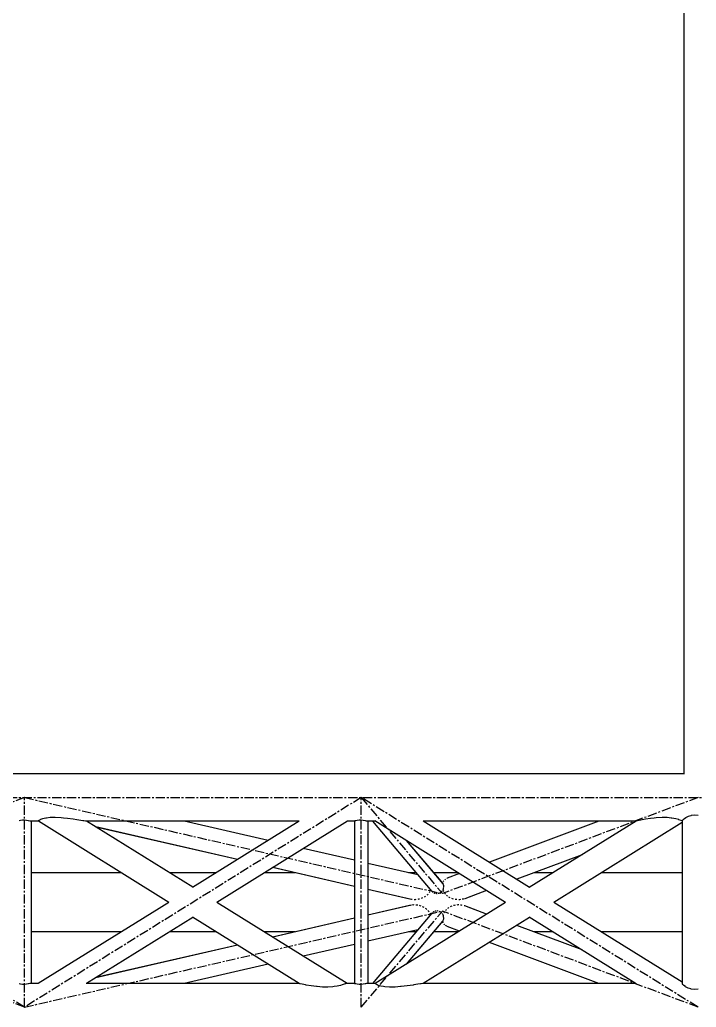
# Model space of a CAD drawing. Header units: millimetres. Extents: x 5143 to 30813, y 232 to 21408.
# Drawn here: x 9514 to 10095, y 10730 to 11578 of the extents above; entities that cross this region are included whole.
import ezdxf

# ---------------------------------------------------------------- set-up
doc = ezdxf.new("R2010")
doc.units = ezdxf.units.MM
doc.header["$LTSCALE"] = 0.25
doc.linetypes.add('CENTER', pattern=[50.8, 31.75, -6.35, 6.35, -6.35])
doc.linetypes.add('XKITLINE00', pattern=[0])

msp = doc.modelspace()

# ---------------------------------------------------------------- linework, layer by layer
at = {"color": 8, "linetype": 'XKITLINE00'}
for p, q in [((10084.2, 12350.27), (10084.2, 10930.34)), ((10084.2, 10930.57), (9008.64, 10930.57)), ((9533.82, 10892.01), (9531.93, 10891.25)), ((9536.73, 10892.57), (9533.82, 10892.01)), ((9537.21, 10892.61), (9536.73, 10892.57)), ((9540.3, 10893.02), (9537.21, 10892.61)), ((9544.72, 10893.12), (9540.3, 10893.02)), ((9549.81, 10892.83), (9544.72, 10893.12)), ((9551.71, 10892.61), (9549.81, 10892.83)), ((9555.09, 10892.32), (9551.71, 10892.61)), ((9560.19, 10891.66), (9555.09, 10892.32)), ((9563.32, 10891.1), (9560.19, 10891.66)), ((10051.14, 10891.66), (10048.48, 10891.1)), ((10055.68, 10892.32), (10051.14, 10891.66)), ((10058.81, 10892.61), (10055.68, 10892.32)), ((10060.58, 10892.83), (10058.81, 10892.61)), ((10065.51, 10893.12), (10060.58, 10892.83)), ((10069.98, 10893.02), (10065.51, 10893.12)), ((10073.31, 10892.61), (10069.98, 10893.02)), ((10073.82, 10892.57), (10073.31, 10892.61)), ((10077.21, 10892.01), (10073.82, 10892.57)), ((10079.75, 10891.25), (10077.21, 10892.01)), ((10084.08, 10891.7), (10083.59, 10891.1)), ((10085.52, 10892.61), (10084.08, 10891.7)), ((10085.71, 10892.79), (10085.52, 10892.61)), ((10087.87, 10893.98), (10085.71, 10892.79)), ((10090.18, 10894.65), (10087.87, 10893.98)), ((10090.46, 10894.77), (10090.18, 10894.65)), ((10093.35, 10895.18), (10090.46, 10894.77)), ((10096.38, 10894.91), (10093.35, 10895.18)), ((9514.85, 10890.63), (9513.59, 10890.36)), ((9516.44, 10890.75), (9514.85, 10890.63)), ((9518.2, 10890.73), (9516.44, 10890.75)), ((9519.96, 10890.56), (9518.2, 10890.73)), ((9521.55, 10890.27), (9519.96, 10890.56)), ((9521.81, 10890.18), (9521.55, 10890.27)), ((9522.81, 10890.08), (9521.81, 10890.18)), ((9523.62, 10889.93), (9522.81, 10890.08)), ((9523.72, 10889.87), (9523.62, 10889.93)), ((9530.18, 10889.97), (9523.72, 10889.97)), ((9523.9, 10889.97), (9523.72, 10889.87)), ((9523.9, 10889.97), (9523.9, 10750.57)), ((9523.9, 10889.97), (9523.9, 10750.58)), ((9530.36, 10890.18), (9530.14, 10890.14)), ((9530.14, 10890.14), (9530.19, 10889.93)), ((9642.05, 10820.27), (9530.19, 10889.93)), ((9530.62, 10890.65), (9530.36, 10890.18)), ((9531.81, 10891.1), (9530.62, 10890.65)), ((9531.93, 10891.25), (9531.81, 10891.1)), ((9564.8, 10890.93), (9563.32, 10891.1)), ((9568.38, 10890.36), (9564.8, 10890.93)), ((9569.15, 10890.18), (9568.38, 10890.36)), ((9570.65, 10890.04), (9569.15, 10890.18)), ((9571.47, 10889.87), (9570.65, 10890.04)), ((9754, 10889.97), (9570.96, 10889.97)), ((9571.57, 10889.93), (9571.43, 10889.97)), ((9571.57, 10889.93), (9571.47, 10889.87)), ((9662.75, 10833.16), (9571.57, 10889.93)), ((9701.09, 10857.03), (9579.49, 10885)), ((9701.03, 10857), (9579.62, 10884.92)), ((9727.39, 10873.41), (9655.33, 10889.97)), ((9754.08, 10890.03), (9662.56, 10833.04)), ((9795.38, 10889.97), (9683.44, 10820.27)), ((9801.59, 10889.97), (9795.19, 10889.97)), ((9801.87, 10890.12), (9801.59, 10889.97)), ((9801.59, 10890.07), (9801.59, 10750.48)), ((9801.59, 10889.97), (9801.59, 10750.58)), ((9802.3, 10890.18), (9801.87, 10890.12)), ((9802.68, 10890.36), (9802.3, 10890.18)), ((9803.94, 10890.63), (9802.68, 10890.36)), ((9805.53, 10890.75), (9803.94, 10890.63)), ((9807.29, 10890.73), (9805.53, 10890.75)), ((9809.05, 10890.56), (9807.29, 10890.73)), ((9810.64, 10890.27), (9809.05, 10890.56)), ((9810.9, 10890.18), (9810.64, 10890.27)), ((9811.9, 10890.08), (9810.9, 10890.18)), ((9812.71, 10889.93), (9811.9, 10890.08)), ((9812.81, 10889.87), (9812.71, 10889.93)), ((9819.22, 10889.97), (9812.81, 10889.97)), ((9812.99, 10889.97), (9812.81, 10889.87)), ((9812.99, 10889.97), (9812.99, 10750.57)), ((9812.99, 10889.97), (9812.99, 10750.58)), ((9816.98, 10889.97), (9868.04, 10829.51)), ((9931.16, 10820.27), (9818.96, 10890.14)), ((10043.1, 10889.97), (9860.4, 10889.97)), ((9951.84, 10833.15), (9860.57, 10889.97)), ((10011.33, 10889.97), (9917.33, 10854.63)), ((10043.2, 10890.04), (9951.41, 10832.88)), ((10082.73, 10888.9), (9972.51, 10820.27)), ((10044.03, 10890.18), (10043.2, 10890.04)), ((10044.53, 10890.36), (10044.03, 10890.18)), ((10047.26, 10890.93), (10044.53, 10890.36)), ((10048.48, 10891.1), (10047.26, 10890.93)), ((10079.99, 10891.1), (10079.75, 10891.25)), ((10081.85, 10890.65), (10079.99, 10891.1)), ((10082.81, 10890.18), (10081.85, 10890.65)), ((10082.86, 10890.25), (10082.73, 10889.6)), ((10082.73, 10889.72), (10082.73, 10750.89)), ((10082.73, 10889.6), (10082.73, 10750.83)), ((10082.83, 10890.18), (10082.81, 10890.18)), ((10083.07, 10890.74), (10082.86, 10890.25)), ((10083.59, 10891.1), (10083.07, 10890.74)), ((9801.59, 10856.34), (9757.61, 10866.46)), ((9845.88, 10873.37), (9877.36, 10836.1)), ((9845.96, 10873.33), (9877.21, 10836.32)), ((9996.84, 10861.17), (9940.72, 10840.07)), ((9996.82, 10861.16), (9940.73, 10840.07)), ((9801.59, 10833.87), (9731.26, 10850.05)), ((9801.59, 10833.92), (9731.31, 10850.08)), ((9855.94, 10843.85), (9812.99, 10853.72)), ((9601.26, 10845.67), (9523.9, 10845.67)), ((9682.85, 10845.67), (9642.64, 10845.67)), ((9750.27, 10845.67), (9724.23, 10845.67)), ((9854.39, 10845.67), (9847.98, 10845.67)), ((9890.37, 10845.67), (9869.31, 10845.67)), ((9881.14, 10841.03), (9880.69, 10840.75)), ((9891.55, 10844.94), (9881.14, 10841.03)), ((9971.96, 10845.67), (9955.64, 10845.67)), ((10082.73, 10845.67), (10013.31, 10845.67)), ((9877.14, 10836.58), (9877.12, 10836.43)), ((9877.24, 10836.76), (9877.14, 10836.58)), ((9877.21, 10836.32), (9877.25, 10836.23)), ((9877.36, 10837.04), (9877.24, 10836.76)), ((9877.36, 10836.1), (9877.49, 10835.69)), ((9877.51, 10835.68), (9877.6, 10835.47)), ((9877.6, 10835.47), (9877.69, 10835.28)), ((9877.69, 10835.28), (9877.72, 10835.08)), ((9877.7, 10835.09), (9877.77, 10834.92)), ((9877.75, 10832.45), (9877.72, 10831.98)), ((9877.93, 10838.39), (9877.74, 10837.94)), ((9877.83, 10833.37), (9877.75, 10832.69)), ((9877.76, 10832.67), (9877.76, 10832.63)), ((9877.77, 10834.92), (9877.79, 10834.34)), ((9877.81, 10834.33), (9877.87, 10833.78)), ((9877.82, 10833.58), (9877.83, 10833.37)), ((9877.87, 10833.78), (9877.84, 10833.56)), ((9878.29, 10838.78), (9877.93, 10838.39)), ((9879.06, 10839.6), (9879.01, 10839.54)), ((9879.31, 10839.91), (9879.06, 10839.6)), ((9879.77, 10840.19), (9879.31, 10839.91)), ((9850.36, 10822.71), (9812.99, 10831.3)), ((9848.95, 10822.98), (9812.99, 10831.25)), ((9859.4, 10823.74), (9858.67, 10823.52)), ((9860.03, 10824.08), (9859.4, 10823.74)), ((9861.93, 10825.1), (9861.29, 10824.76)), ((9862.45, 10825.54), (9861.93, 10825.1)), ((9864.12, 10826.85), (9863.52, 10826.41)), ((9864.57, 10827.35), (9864.12, 10826.85)), ((9865.95, 10828.87), (9865.49, 10828.36)), ((9866.25, 10829.43), (9865.95, 10828.87)), ((9867.07, 10830.66), (9866.97, 10830.52)), ((9868.47, 10829.15), (9868.9, 10828.7)), ((9869.1, 10828.6), (9868.9, 10828.7)), ((9870.4, 10827.93), (9869.85, 10828.21)), ((9870.64, 10827.89), (9870.4, 10827.93)), ((9872.11, 10827.66), (9871.48, 10827.76)), ((9872.35, 10827.69), (9872.11, 10827.66)), ((9873.86, 10827.92), (9873.22, 10827.82)), ((9874.08, 10828.02), (9873.86, 10827.92)), ((9875.46, 10828.69), (9874.87, 10828.41)), ((9875.64, 10828.85), (9875.46, 10828.69)), ((9876.78, 10829.89), (9876.3, 10829.45)), ((9876.81, 10829.94), (9876.78, 10829.89)), ((9876.91, 10830.09), (9876.81, 10829.94)), ((9877.6, 10831.49), (9877.37, 10830.82)), ((9877.49, 10831.16), (9877.38, 10830.76)), ((9877.63, 10831.74), (9877.6, 10831.49)), ((9877.63, 10830.65), (9877.83, 10830.09)), ((9877.72, 10831.98), (9877.65, 10831.73)), ((9877.83, 10830.09), (9877.93, 10829.94)), ((9877.93, 10829.94), (9878.15, 10829.56)), ((9878.76, 10828.48), (9879.07, 10827.94)), ((9879.07, 10827.94), (9879.53, 10827.47)), ((9880.44, 10826.52), (9880.82, 10826.13)), ((9880.82, 10826.13), (9880.9, 10826.04)), ((9881.44, 10825.64), (9880.9, 10826.04)), ((9883.09, 10824.44), (9882.53, 10824.85)), ((9883.74, 10824.15), (9883.09, 10824.44)), ((9914.94, 10830.37), (9896.28, 10823.36)), ((9914.94, 10830.37), (9897.79, 10823.92)), ((9642.05, 10820.27), (9530.03, 10750.52)), ((9795.31, 10750.62), (9683.44, 10820.27)), ((9850.5, 10817.87), (9812.99, 10809.25)), ((9848.83, 10817.54), (9812.99, 10809.3)), ((9931.16, 10820.27), (9819.12, 10750.51)), ((9849.47, 10817.64), (9848.83, 10817.54)), ((9851.13, 10822.66), (9850.36, 10822.71)), ((9851.9, 10818), (9851.13, 10817.89)), ((9852.68, 10817.98), (9851.9, 10818)), ((9853.46, 10822.52), (9852.68, 10822.56)), ((9854.23, 10822.6), (9853.46, 10822.52)), ((9855, 10817.93), (9854.23, 10817.95)), ((9855.75, 10817.77), (9855, 10817.93)), ((9856.53, 10822.86), (9855.75, 10822.78)), ((9857.24, 10823.08), (9856.53, 10822.86)), ((9857.99, 10817.31), (9857.24, 10817.47)), ((9858.67, 10817.03), (9857.99, 10817.31)), ((9860.71, 10816.19), (9860.03, 10816.47)), ((9861.29, 10815.79), (9860.71, 10816.19)), ((9881.92, 10815.35), (9881.44, 10814.91)), ((9882.53, 10815.7), (9881.92, 10815.35)), ((9884.34, 10816.74), (9883.74, 10816.39)), ((9885.05, 10816.97), (9884.34, 10816.74)), ((9885.71, 10823.29), (9885.05, 10823.58)), ((9886.45, 10823.13), (9885.71, 10823.29)), ((9887.14, 10817.65), (9886.45, 10817.42)), ((9887.91, 10817.74), (9887.14, 10817.65)), ((9888.65, 10822.64), (9887.91, 10822.81)), ((9889.42, 10822.62), (9888.65, 10822.64)), ((9890.18, 10818.03), (9889.42, 10817.93)), ((9890.96, 10817.99), (9890.18, 10818.03)), ((9891.74, 10822.53), (9890.96, 10822.56)), ((9892.52, 10822.64), (9891.74, 10822.53)), ((9893.29, 10817.87), (9892.52, 10817.91)), ((9894.06, 10817.69), (9893.29, 10817.87)), ((9894.84, 10822.97), (9894.06, 10822.86)), ((9895.58, 10823.21), (9894.84, 10822.97)), ((9896.34, 10817.17), (9895.58, 10817.34)), ((9914.94, 10810.17), (9896.34, 10817.17)), ((9914.94, 10810.18), (9897.76, 10816.64)), ((10082.73, 10751.65), (9972.51, 10820.27)), ((9662.75, 10807.39), (9571.49, 10750.57)), ((9753.92, 10750.62), (9662.56, 10807.51)), ((9868.01, 10811), (9816.98, 10750.57)), ((9951.84, 10807.4), (9860.57, 10750.57)), ((9863.03, 10814.61), (9862.45, 10815.01)), ((9863.03, 10814.61), (9863.2, 10814.42)), ((9863.52, 10814.13), (9863.2, 10814.42)), ((9865.1, 10812.73), (9864.57, 10813.2)), ((9865.1, 10812.73), (9865.49, 10812.19)), ((9866.25, 10811.12), (9866.64, 10810.59)), ((9866.64, 10810.59), (9866.96, 10810.03)), ((9868.47, 10811.4), (9868.01, 10811)), ((9869.27, 10812.1), (9869.1, 10811.95)), ((9869.85, 10812.34), (9869.27, 10812.1)), ((9870.85, 10812.75), (9870.64, 10812.66)), ((9871.48, 10812.79), (9870.85, 10812.75)), ((9872.59, 10812.87), (9872.35, 10812.86)), ((9873.22, 10812.73), (9872.59, 10812.87)), ((9874.31, 10812.47), (9874.08, 10812.52)), ((9874.87, 10812.14), (9874.31, 10812.47)), ((9875.85, 10811.57), (9875.64, 10811.7)), ((9875.85, 10811.57), (9876.3, 10811.1)), ((9877.08, 10810.29), (9876.91, 10810.46)), ((9877.08, 10810.29), (9877.37, 10809.73)), ((9877.38, 10809.78), (9877.62, 10809.08)), ((9877.63, 10809.9), (9877.45, 10809.56)), ((9877.62, 10809.08), (9877.66, 10808.69)), ((9877.63, 10808.8), (9877.7, 10808.55)), ((9877.7, 10808.55), (9877.75, 10807.87)), ((9877.76, 10807.88), (9877.85, 10807.2)), ((9877.86, 10806.75), (9877.79, 10806.21)), ((9877.82, 10806.97), (9877.86, 10806.75)), ((9877.85, 10807.2), (9877.84, 10806.99)), ((9878.38, 10811.55), (9878.15, 10810.99)), ((9878.76, 10812.07), (9878.38, 10811.55)), ((9879.91, 10813.59), (9879.53, 10813.08)), ((9880.44, 10814.03), (9879.91, 10813.59)), ((10043.36, 10750.41), (9951.41, 10807.67)), ((9801.59, 10806.68), (9731.26, 10790.5)), ((9801.59, 10806.63), (9731.31, 10790.47)), ((9877.37, 10804.46), (9845.88, 10767.18)), ((9877.19, 10804.21), (9845.96, 10767.22)), ((9877.24, 10804.3), (9877.19, 10804.21)), ((9877.36, 10803.5), (9877.46, 10803.03)), ((9877.51, 10804.87), (9877.37, 10804.46)), ((9877.46, 10803.03), (9877.74, 10802.61)), ((9877.58, 10805.06), (9877.49, 10804.86)), ((9877.68, 10805.25), (9877.58, 10805.06)), ((9877.7, 10805.46), (9877.68, 10805.25)), ((9877.78, 10805.64), (9877.72, 10805.47)), ((9877.81, 10806.22), (9877.79, 10805.78)), ((9878.29, 10801.77), (9878.57, 10801.35)), ((9879.01, 10801.01), (9878.57, 10801.35)), ((9880.15, 10800.04), (9879.77, 10800.36)), ((9880.69, 10799.8), (9880.15, 10800.04)), ((9891.55, 10795.61), (9881.1, 10799.54)), ((9996.84, 10779.38), (9940.72, 10800.48)), ((9996.82, 10779.39), (9940.73, 10800.48)), ((9601.26, 10794.87), (9523.9, 10794.87)), ((9682.85, 10794.87), (9642.64, 10794.87)), ((9750.27, 10794.87), (9724.23, 10794.87)), ((9855.94, 10796.7), (9812.99, 10786.83)), ((9854.39, 10794.87), (9847.98, 10794.87)), ((9890.37, 10794.87), (9869.31, 10794.87)), ((9971.96, 10794.87), (9955.64, 10794.87)), ((10082.73, 10794.87), (10013.31, 10794.87)), ((9701.09, 10783.52), (9579.49, 10755.55)), ((9701.03, 10783.55), (9579.62, 10755.63)), ((9801.59, 10784.21), (9757.61, 10774.09)), ((10011.33, 10750.57), (9917.33, 10785.92)), ((9727.39, 10767.14), (9655.33, 10750.57)), ((9514.85, 10749.92), (9513.59, 10750.19)), ((9516.44, 10749.8), (9514.85, 10749.92)), ((9518.2, 10749.82), (9516.44, 10749.8)), ((9519.96, 10749.98), (9518.2, 10749.82)), ((9521.55, 10750.28), (9519.96, 10749.98)), ((9521.81, 10750.36), (9521.55, 10750.28)), ((9522.81, 10750.47), (9521.81, 10750.36)), ((9523.62, 10750.62), (9522.81, 10750.47)), ((9523.72, 10750.67), (9523.62, 10750.62)), ((9523.9, 10750.58), (9523.72, 10750.67)), ((9530.11, 10750.57), (9523.72, 10750.57)), ((9754.06, 10750.57), (9571.31, 10750.57)), ((9754.55, 10750.41), (9753.92, 10750.62)), ((9754.92, 10750.36), (9754.55, 10750.41)), ((9756.69, 10749.9), (9754.92, 10750.36)), ((9759.33, 10749.44), (9756.69, 10749.9)), ((9759.92, 10749.3), (9759.33, 10749.44)), ((9764.26, 10748.53), (9759.92, 10749.3)), ((9768.95, 10747.98), (9764.26, 10748.53)), ((9769.55, 10747.94), (9768.95, 10747.98)), ((9773.98, 10747.53), (9769.55, 10747.94)), ((9778.71, 10747.43), (9773.98, 10747.53)), ((9782.88, 10747.72), (9778.71, 10747.43)), ((9784.05, 10747.94), (9782.88, 10747.72)), ((9786.51, 10748.23), (9784.05, 10747.94)), ((9789.49, 10748.89), (9786.51, 10748.23)), ((9790.84, 10749.44), (9789.49, 10748.89)), ((9791.77, 10749.62), (9790.84, 10749.44)), ((9793.5, 10750.19), (9791.77, 10749.62)), ((9793.7, 10750.36), (9793.5, 10750.19)), ((9794.73, 10750.51), (9793.7, 10750.36)), ((9795.03, 10750.67), (9794.73, 10750.51)), ((9801.59, 10750.57), (9794.84, 10750.57)), ((9795.31, 10750.62), (9795.03, 10750.67)), ((9795.31, 10750.62), (9795.32, 10750.57)), ((9801.87, 10750.43), (9801.59, 10750.58)), ((9802.3, 10750.36), (9801.87, 10750.43)), ((9802.68, 10750.19), (9802.3, 10750.36)), ((9803.94, 10749.92), (9802.68, 10750.19)), ((9805.53, 10749.8), (9803.94, 10749.92)), ((9807.29, 10749.82), (9805.53, 10749.8)), ((9809.05, 10749.98), (9807.29, 10749.82)), ((9810.64, 10750.28), (9809.05, 10749.98)), ((9810.9, 10750.36), (9810.64, 10750.28)), ((9811.9, 10750.47), (9810.9, 10750.36)), ((9812.71, 10750.62), (9811.9, 10750.47)), ((9812.81, 10750.67), (9812.71, 10750.62)), ((9812.99, 10750.58), (9812.81, 10750.67)), ((9819.22, 10750.57), (9812.81, 10750.57)), ((9819.47, 10750.36), (9819.12, 10750.51)), ((9819.47, 10750.36), (9819.41, 10750.19)), ((9820.29, 10749.62), (9819.41, 10750.19)), ((9820.97, 10749.44), (9820.29, 10749.62)), ((9821.84, 10748.89), (9820.97, 10749.44)), ((9824.26, 10748.23), (9821.84, 10748.89)), ((9826.47, 10747.94), (9824.26, 10748.23)), ((9827.51, 10747.72), (9826.47, 10747.94)), ((9831.52, 10747.43), (9827.51, 10747.72)), ((9836.3, 10747.53), (9831.52, 10747.43)), ((9840.97, 10747.94), (9836.3, 10747.53)), ((9841.61, 10747.98), (9840.97, 10747.94)), ((9846.77, 10748.53), (9841.61, 10747.98)), ((9851.76, 10749.3), (9846.77, 10748.53)), ((9852.48, 10749.44), (9851.76, 10749.3)), ((9855.78, 10749.9), (9852.48, 10749.44)), ((9858.25, 10750.36), (9855.78, 10749.9)), ((9858.83, 10750.41), (9858.25, 10750.36)), ((9860.42, 10750.62), (9858.83, 10750.41)), ((10043.1, 10750.57), (9860.07, 10750.57)), ((9860.56, 10750.67), (9860.42, 10750.62)), ((9860.56, 10750.67), (9860.51, 10750.57)), ((10082.73, 10750.89), (10082.77, 10750.71)), ((10082.77, 10750.68), (10082.87, 10750.16)), ((10082.83, 10750.36), (10082.83, 10750.37)), ((10082.83, 10750.36), (10083.07, 10749.81)), ((10083.59, 10749.44), (10083.07, 10749.81)), ((10083.59, 10749.44), (10084.08, 10748.85)), ((10085.52, 10747.94), (10084.08, 10748.85)), ((10085.71, 10747.76), (10085.52, 10747.94)), ((10087.87, 10746.57), (10085.71, 10747.76)), ((10090.18, 10745.9), (10087.87, 10746.57)), ((10090.46, 10745.78), (10090.18, 10745.9)), ((10093.35, 10745.37), (10090.46, 10745.78)), ((10096.38, 10745.64), (10093.35, 10745.37))]:
    msp.add_line(p, q, dxfattribs=at)
at = {"color": 8, "linetype": 'CENTER'}
for p, q in [((9008.64, 10910.27), (10454.1, 10910.27)), ((9518.2, 10730.27), (9229.11, 10910.27)), ((9518.2, 10910.27), (9298.79, 10827.77)), ((9518.2, 10910.27), (9876.97, 10827.77)), ((9807.29, 10910.27), (9518.2, 10730.27)), ((9518.2, 10730.27), (9518.2, 10910.27)), ((9807.29, 10730.27), (9807.29, 10910.27)), ((9807.29, 10910.27), (9876.97, 10827.77)), ((10096.38, 10730.27), (9807.29, 10910.27)), ((10096.38, 10910.27), (9876.97, 10827.77)), ((9518.2, 10730.27), (9298.79, 10812.77)), ((9518.2, 10730.27), (9876.97, 10812.77)), ((9807.29, 10730.27), (9876.97, 10812.77)), ((10096.38, 10730.27), (9876.97, 10812.77))]:
    msp.add_line(p, q, dxfattribs=at)
at = {"color": 8, "linetype": 'XKITLINE00'}
for centre in [(9518.2, 10910.27), (9518.2, 10910.27), (9518.2, 10910.27), (9807.29, 10910.27), (9807.29, 10910.27), (9807.29, 10910.27), (9807.29, 10910.27), (9876.97, 10827.77), (9876.97, 10827.77), (9876.97, 10827.77), (9876.97, 10812.77), (9876.97, 10812.77), (9876.97, 10812.77), (9518.2, 10730.27), (9518.2, 10730.27), (9518.2, 10730.27), (9518.2, 10730.27), (9518.2, 10730.27), (9807.29, 10730.27), (9807.29, 10730.27)]:
    msp.add_circle(centre, 0.05, dxfattribs=at)

doc.saveas('drawing.dxf')
